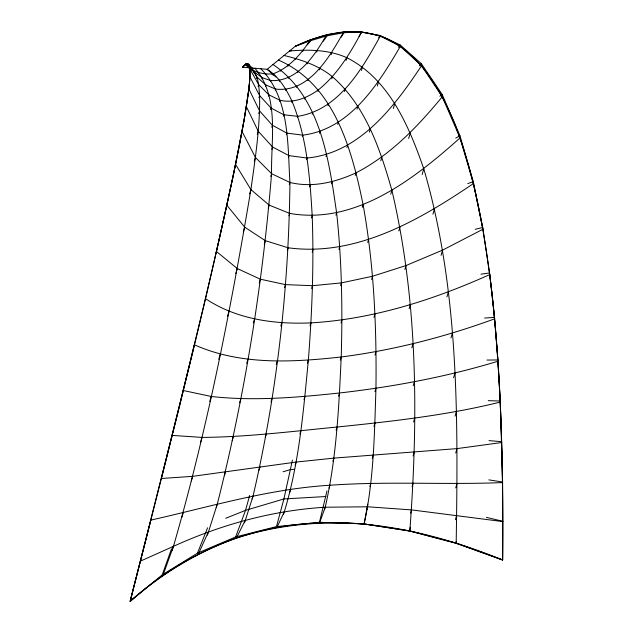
<?xml version="1.0" encoding="UTF-8"?>
<svg xmlns="http://www.w3.org/2000/svg" width="633" height="633" viewBox="0 0 633 633"><rect width="100%" height="100%" fill="white"/><g stroke="black" fill="none" stroke-linecap="round" stroke-linejoin="round"><path stroke-width="0.95" d="M251.032 68.087L247.361 63.498L245.256 64.352L242.621 67.193L267.158 69.298L295.302 46.272L310.771 40.631L327.126 35.788L344.13 32.655L361.76 32.141L380.275 35.527L400.167 44.959L421.317 63.648L442.143 94.396L459.969 135.755L473.294 181.608L482.734 227.492L489.768 274.572L494.658 318.842L498.044 361.198L500.331 402.074L502.618 482.583L502.61 559.976L456.187 543.106C458.07 417.915 459.234 290.112 423.793 168.853C409.021 126.339 389.279 79.228 346.884 57.722C328.875 49.667 308.88 49.39 289.566 50.964L291.465 50.719M172.231 550.401L173.442 546.334C207.339 429.388 230.681 309.577 250.897 189.591C255.281 158.432 260.131 127.122 259.601 95.567C258.794 86.579 258.77 76.229 252.116 69.274M489.768 274.572C433.241 299.955 373.114 319.23 310.914 322.885C274.421 324.484 236.386 319.325 205.44 298.61L179.653 405.08L130.153 601.35C161.431 573.973 197.203 552.071 236.402 538.042C277.586 524.717 321.042 520.682 364.11 524.021C373.905 479.513 374.443 433.605 375.962 388.243C376.659 326.81 374.024 265.108 363.065 204.562C351.932 150.029 334.572 84.387 278.417 60.088M480.953 274.184L489.554 272.958C501.273 368.137 503.282 464.179 502.61 559.976L456.124 543.304L409.82 531.087L364.11 523.91L319.467 522.296L276.463 526.601L235.642 536.942L197.464 553.155L162.262 574.819L130.153 601.35L150.876 520.097C210.196 506.78 268.835 488.89 329.896 485.25C387.404 481.112 445.054 484.918 502.618 482.583M252.187 498.931L253.097 495.853C277.025 393.291 288.775 287.738 289.938 182.462C287.493 144.134 289.954 98.242 260.796 68.752M283.592 514.194L284.344 511.646C299.282 462.533 303.421 410.991 308.358 360.13C312.085 312.116 313.992 263.914 312.196 215.766C309.917 177.105 306.981 137.464 292.042 101.28C286.195 89.063 278.931 76.648 267.158 69.298L275.964 76.989M456.187 543.106L409.844 530.929C418.278 417.432 418.049 301.648 391.89 190.327C380.219 149.222 365.542 105.727 332.428 76.72C318.494 65.349 301.261 59.7 284.051 55.475M324.452 509.794L325.212 507.231C336.519 457.999 338.892 407.272 341.219 356.98C342.627 308.896 341.86 260.677 336.621 212.83C328.891 160.181 320.852 96.944 273.013 64.503M249.758 78.69L249.988 70.58L249.18 65.326L247.598 63.474L245.398 64.234L242.621 67.193L246.522 63.609L248.959 64.962M216.241 507.603L217.301 504.034C244.742 395.791 262.545 284.977 271.573 173.687C270.884 139.133 279.715 96.77 254.901 68.245M456.124 543.304L456.211 541.373M205.369 298.887C220.189 235.041 235.444 171.227 246.34 106.566C247.661 92.814 251.784 78.642 248.911 64.859M409.82 531.087L410.239 527.249M247.922 96.501L249.711 80.494M244.124 120.357L247.764 97.45M244.164 119.637C246.387 102.451 251.087 85.051 249.386 67.652M243.982 120.602L233.015 176.552L216.043 253.176M319.467 522.296L326.984 490.86M364.11 523.91L367.773 504.129M237.889 153.328L243.942 121.33M292.43 460.08L283.908 498.962L276.463 526.601M237.684 154.286C206.374 304.354 167.919 452.809 130.153 601.35C176.496 559.501 235.318 531.103 297.66 524.48C367.71 516.947 438.028 533.651 502.61 559.976C503.362 472.028 501.581 383.93 492.371 296.402C485.361 237.573 475.818 178.459 454.407 122.929C440.528 90.084 421.459 56.614 388.717 39.555C358.602 25.51 324.143 32.505 295.302 46.272L310.384 39.784L326.778 34.665L343.846 31.777L361.633 31.879L380.314 36.057L400.349 46.32L421.538 65.721L442.285 96.762L460.056 137.931L473.429 183.554L482.924 229.257L442.609 250.122L406.062 265.528L372.528 276.257L341.456 282.888L312.496 285.705L285.467 284.621L260.353 279.193L237.256 268.55L216.439 251.467M501.811 442.522L457.034 448.607L333.828 458.126L296.102 462.066L192.693 476.332L161.368 478.493L194.386 344.787C240.421 365.376 292.311 362.345 341.219 356.98C393.647 350.231 445.039 336.946 494.658 318.842M249.695 495.41L245.525 510.356L235.642 536.942M251.475 70.176L251.705 69.393L245.256 64.352C252.235 71.814 263.288 75.003 273.306 73.745C289.463 67.676 301.221 53.9 310.384 39.784M254.181 73.222L254.49 72.17L251.705 69.393M256.444 78.334L256.856 76.957L252.092 69.693M258.446 73.246L258.652 72.542M258.106 86.262L258.628 84.505L249.821 68.997M262.094 78.674L262.363 77.772L254.49 72.17M265.646 74.718L265.836 74.061M258.96 97.751L259.601 95.567L249.869 76.728M265.456 86.056L265.789 84.925L256.856 76.957M258.77 113.568L259.562 110.894L248.816 88.865M270.544 81.372L270.789 80.557C297.811 82.045 314.767 55.095 326.778 34.665M273.108 74.409L273.306 73.745M268.321 96.161L268.732 94.776L258.628 84.505M257.291 134.505L258.248 131.268L246.34 106.566M280.546 71.181L280.767 70.429M254.276 161.265L255.416 157.419L242.035 131.411M275.252 90.06L275.545 89.071C309.418 92.98 329.548 56.653 343.846 31.777M270.497 109.691L270.995 108.014L259.601 95.567M279.406 81.325L279.651 80.51M249.584 194.007L250.897 189.591L235.555 164.366M287.928 66.212L288.181 65.357M271.763 127.265L272.356 125.255L259.562 110.894M279.588 101.446L279.936 100.267C293.767 103.496 307.298 97.814 318.399 89.839C337.46 74.433 350.255 53.227 361.633 31.879M288.521 78.286L288.79 77.376M243.294 232.042L244.734 227.184L226.843 205.211M285.673 90.495L285.958 89.53M295.374 59.66L295.666 58.647M271.913 149.404L272.609 147.046L258.248 131.268M235.761 273.614L237.256 268.55M283.362 116.156L283.766 114.771L270.995 108.014M302.756 51.471L303.112 50.252M297.811 72.463L298.127 71.387M227.469 316.484L228.98 311.396M291.71 102.404L292.042 101.28M296.576 87.346L296.893 86.278M270.758 176.441L271.573 173.687L255.416 157.419M218.749 359.291L220.244 354.243M307.234 63.814L307.622 62.485M286.369 134.71L286.844 133.104L272.356 125.255M209.737 401.441L211.208 396.472C253.944 401.275 296.98 397.477 339.557 392.99C393.156 386.803 446.384 376.928 498.044 361.198M268.21 208.257L269.144 205.116L250.897 189.591M200.558 442.245L201.99 437.411C247.202 437.063 292.122 431.382 337.065 427.03C391.851 421.388 446.771 415.343 500.331 402.074M307.844 80.557L308.231 79.252M297.328 117.619L297.716 116.33C338.869 109.968 361.894 69.139 380.314 36.057M316.706 52.088L317.204 50.411M191.316 480.977L192.693 476.332M304.536 99.12L304.908 97.87M288.411 157.482L288.957 155.623L272.609 147.046M181.94 517.224L183.246 512.817M264.301 244.18L265.338 240.682L244.734 227.184M319.404 69.844L319.894 68.174M302.329 136.617L302.764 135.145C350.128 129.298 378.423 83.896 400.349 46.32M259.237 282.959L260.353 279.193M289.305 184.607L289.938 182.462C312.433 187.961 335.395 182.312 355.983 172.849C390.656 155.006 417.756 126.473 442.285 96.762M317.94 91.389L318.399 89.839M312.235 114.241L312.662 112.809M331.154 54.739L331.795 52.563M253.295 323.099L254.458 319.151M288.949 215.845L289.677 213.392C355.643 225.024 413.974 178.973 460.056 137.931M306.491 159.714L306.989 158.028C359.631 153.17 394.573 106.328 421.538 65.721M246.704 363.35L247.899 359.315M331.827 78.753L332.428 76.72M239.63 402.786L240.833 398.727M319.475 133.262L319.958 131.632M327.965 105.766L328.495 103.962M287.335 250.541L288.157 247.78C356.11 256.998 419.307 220.165 473.429 183.554M232.192 440.528L233.371 436.541M346.069 60.467L346.884 57.722M309.616 186.933L310.186 185.01M224.422 475.747L225.554 471.917M207.426 535.13L217.301 504.034M284.565 287.675L285.467 284.621M344.415 91.54L345.135 89.087M326.003 156.486L326.549 154.65M337.713 124.361L338.331 122.288M311.547 217.958L312.196 215.766M280.815 326.035L281.78 322.759M361.467 70.437L362.48 67.011M276.257 364.466L277.27 361.032M331.573 183.91L332.183 181.853M312.227 252.116L312.955 249.639M357.02 109.113L357.874 106.225M271.043 401.947L272.079 398.442M346.924 147.592L347.62 145.25M265.29 437.49L266.319 434.024M311.681 288.45L312.496 285.705M259.032 470.153L260.013 466.822M244.552 522.763L253.097 495.853M335.941 215.133L336.621 212.83M377.323 86.017L378.574 81.799M310.028 325.868L310.914 322.885M355.216 175.444L355.983 172.849M369.316 132.162L370.297 128.855M338.964 249.386L339.715 246.83M307.424 363.279L308.358 360.13M304.014 399.637L304.971 396.4M362.234 207.379L363.065 204.562M340.625 285.681L341.456 282.888M393.33 108.544L394.81 103.543M299.915 433.929L300.865 430.709M380.773 160.774L381.849 157.142M295.192 465.16L296.102 462.066M289.803 492.284L290.65 489.428M341.021 322.941L341.907 319.95M367.71 242.415L368.604 239.409M340.293 360.122L341.219 356.98M390.759 194.165L391.89 190.327M408.641 138.461L410.287 132.914M371.587 279.43L372.528 276.257M338.608 396.211L339.557 392.99M336.115 430.234L337.065 427.03M398.83 230.887L399.993 226.97M373.961 317.307L374.942 314M332.918 461.22L333.828 458.126M329.049 488.114L329.896 485.25M422.108 174.526L423.793 168.853M375.005 355.034L376.018 351.631M404.898 269.468L406.062 265.528M374.942 391.685L375.962 388.243M432.932 214.183L434.555 208.708M373.961 426.397L374.973 422.979M409.132 308.754L410.303 304.805M372.22 458.308L373.193 455M369.838 486.421L370.756 483.327M411.806 347.778L412.969 343.846M441.066 255.328L442.609 250.122M366.887 509.589L367.718 506.788L411.592 509.905L502.847 521.584M413.199 385.742L414.354 381.834M446.93 296.853L448.401 291.884M413.563 421.997L414.702 418.144M413.12 455.942L414.235 452.184M450.981 337.887L452.397 333.116M412.075 486.722L413.135 483.145M410.619 513.197L411.592 509.905M453.584 377.735L454.953 373.106M455.072 416.166L456.417 411.632M455.713 453.07L457.034 448.607M455.736 487.916L457.026 483.572M455.388 519.693L456.607 515.563M162.262 574.819L171.535 548.779M319.586 522.834L325.212 507.231L367.718 506.788M162.903 575.413L173.442 546.334C221.297 524.567 272.625 510.412 325.212 507.231M197.464 553.155L207.584 527.795M198.327 554.152L208.376 531.918M276.858 527.534L284.344 511.646M236.402 538.042L245.359 520.017M359.03 36.263L361.76 32.141M340.87 37.489L344.13 32.655M378.645 37.893L380.275 35.527M323.273 41.185L327.126 35.788M398.379 47.317L400.167 44.959M307.282 44.872L310.771 40.631M419.37 65.777L421.317 63.648M439.872 96.256L442.143 94.396M455.752 138.113L459.969 135.755M140.439 561.131L173.442 546.334M225.744 518.261L245.525 510.356L283.908 498.962L325.932 496.517M467.795 183.617L473.294 181.608M283.093 471.767L290.634 469.528L294.511 469.314M475.201 229.296L482.734 227.492M484.585 318.035L494.428 317.41M486.967 360.066L497.815 359.955M488.272 400.649L500.125 401.037M172.144 435.401L201.99 437.411M489.032 440.615L501.621 441.707M283.766 114.771L297.716 116.33M286.844 133.104L302.764 135.145M288.957 155.623L306.989 158.028M272.071 74.654L273.939 74.923M364.11 524.021L409.844 530.929M488.826 479.869L502.46 481.998M183.246 390.506L211.208 396.472M486.429 517.375L502.752 521.268M248.65 67.707L251.261 68.451M265.338 240.682L288.157 247.78M262.363 77.772L270.789 80.557M269.144 205.116L289.677 213.392M265.789 84.925L275.545 89.071M271.573 173.687L289.938 182.462M268.732 94.776L279.936 100.267M245.398 64.234L251.38 68.206M247.598 63.474L253.16 68.981M249.18 65.326L251.665 68.253M247.361 63.498L250.929 67.834"/></g></svg>
